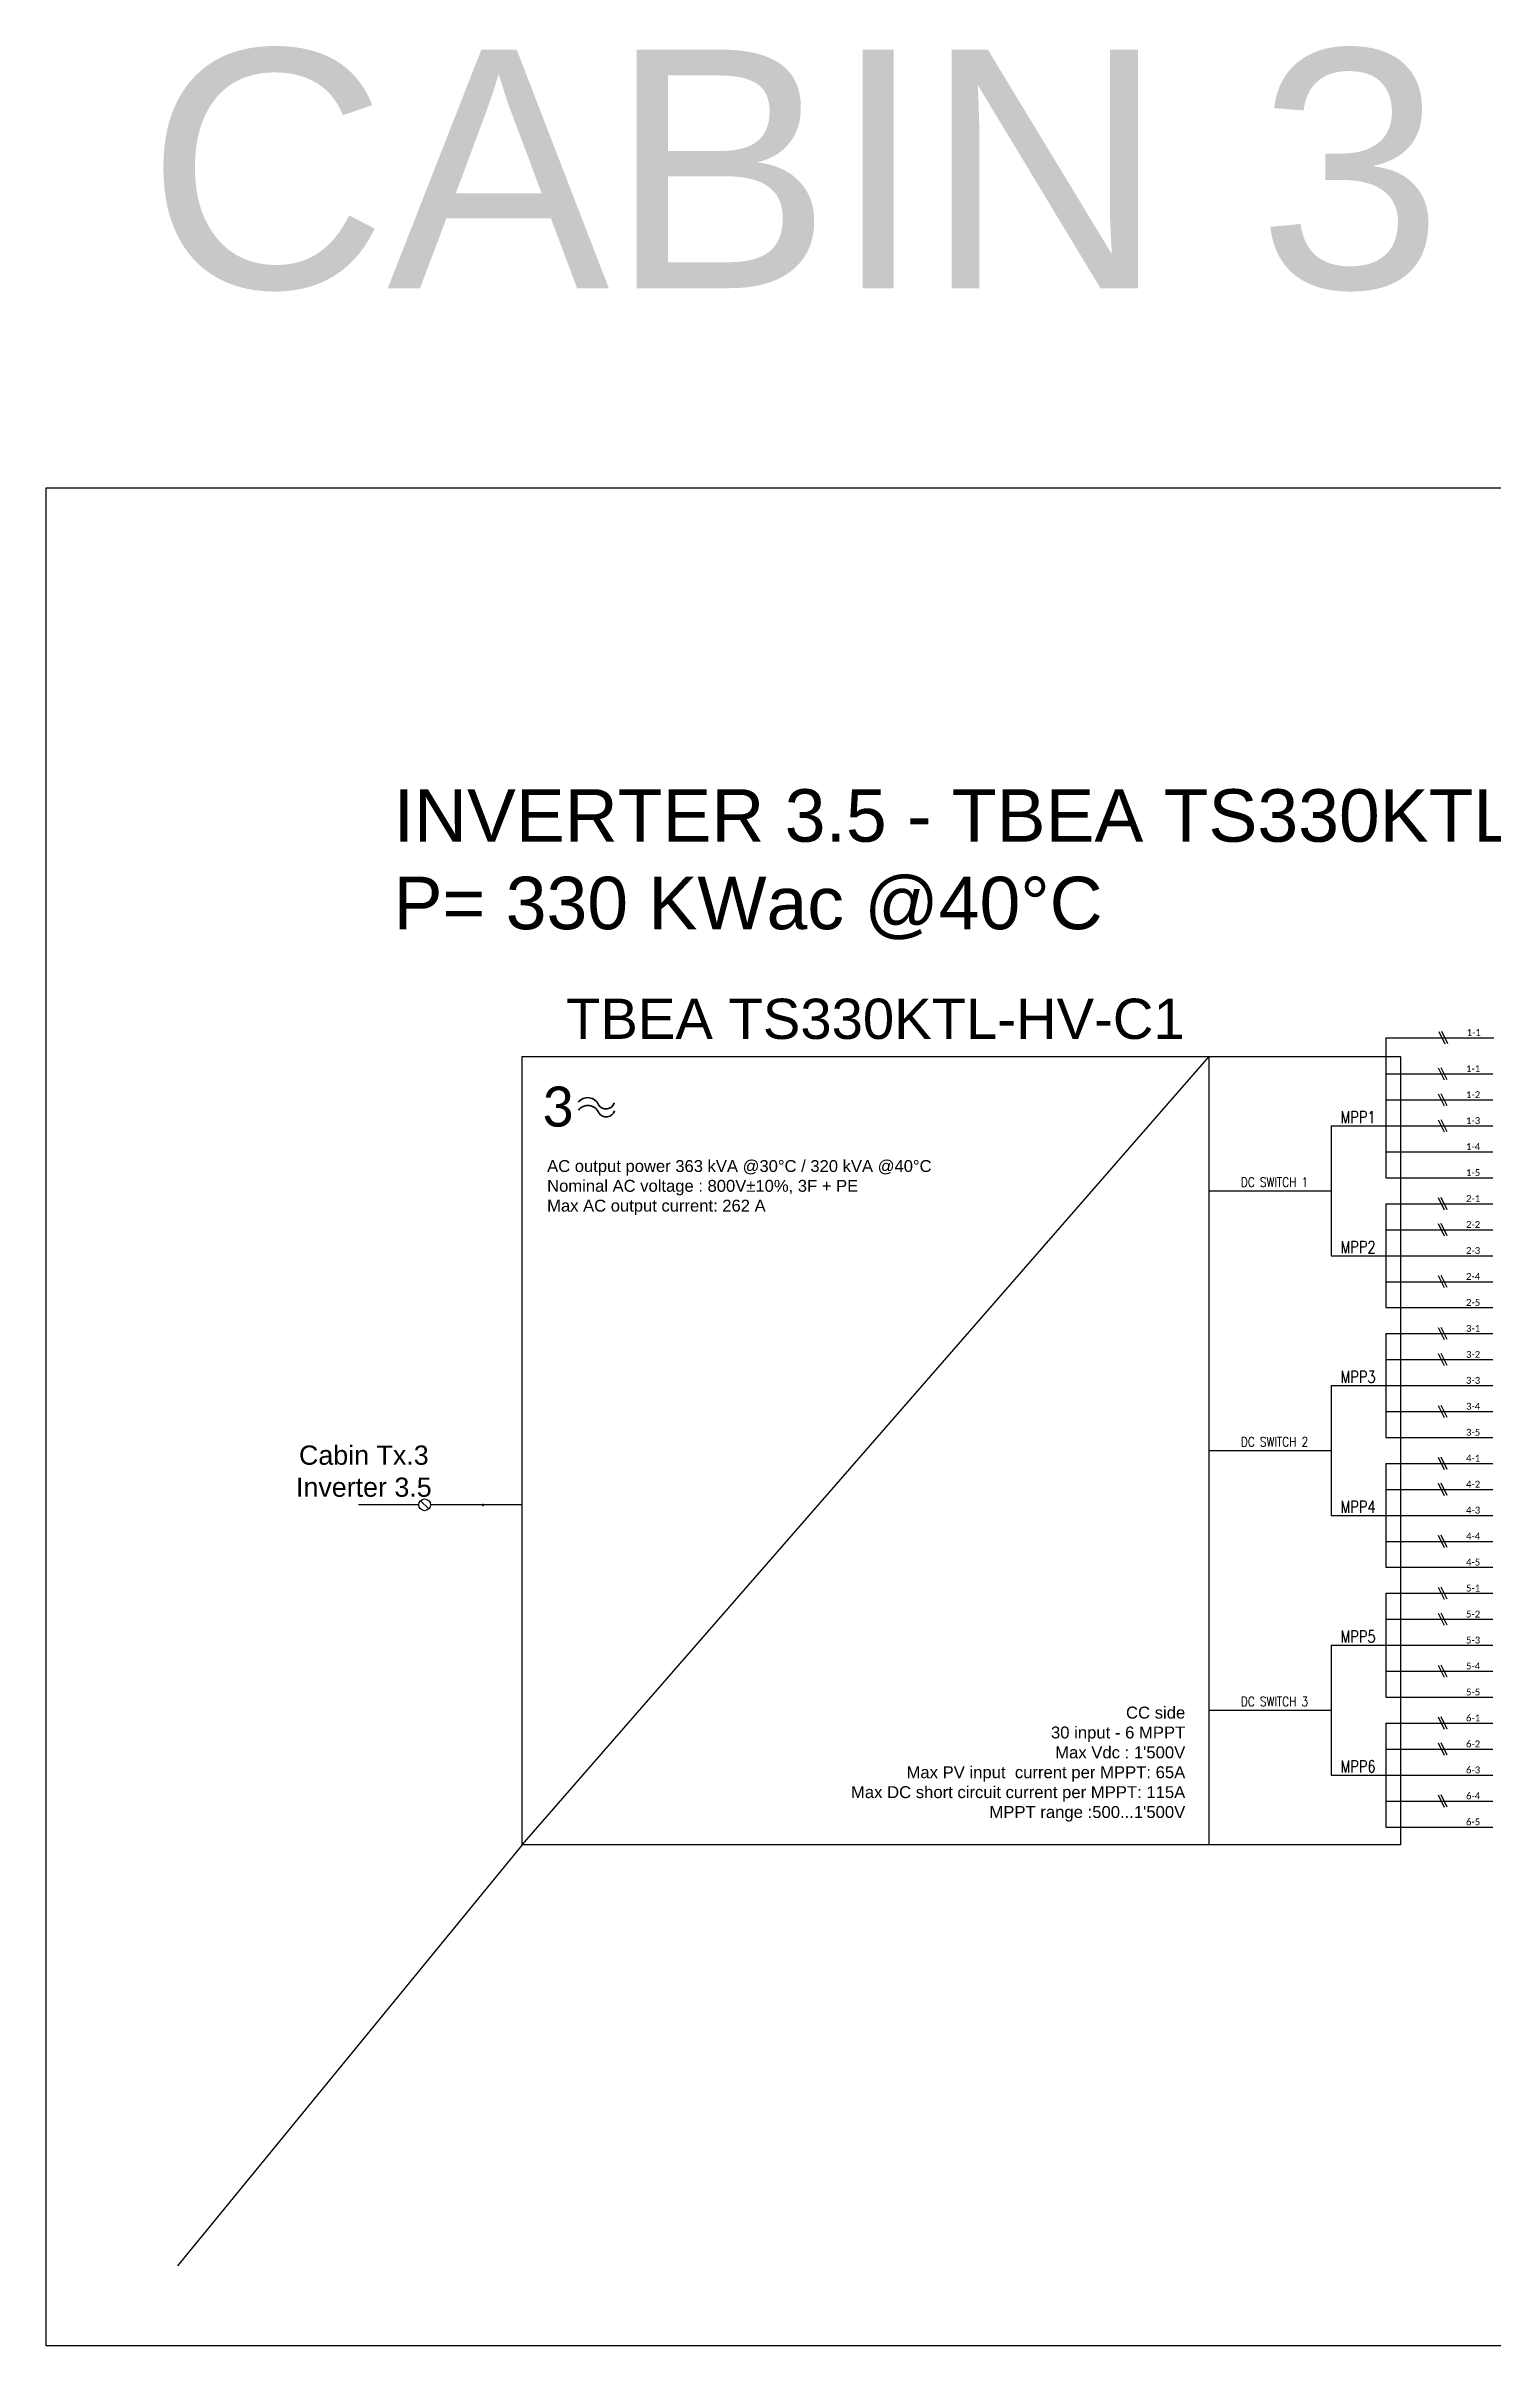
# Model space of a CAD drawing. Header units: millimetres. Extents: x 14856 to 141494, y 133975 to 167686.
# Drawn here: x 72144 to 78209, y 133975 to 143614 of the extents above; entities that cross this region are included whole.
import ezdxf

# ---------------------------------------------------------------- set-up
doc = ezdxf.new("R2010")
doc.units = ezdxf.units.MM
doc.layers.add('-Testi', color=1, linetype='Continuous')
doc.styles.add('Legend', font='calibri.ttf')
doc.styles.add('SIMPLEX', font='SIMPLEX', dxfattribs={"width": 0.8})
doc.styles.get("Standard").update_dxf_attribs({"font": 'arial.ttf'})

# ---------------------------------------------------------------- blocks, each defined once
blk = doc.blocks.new('P00102')
at = {"color": 1, "linetype": 'ByBlock', "lineweight": 25}
for p, q in [((0, 3.6), (-3.6, -3.6)), ((1.8, 3.6), (-1.8, -3.6)), ((3.6, 3.6), (0, -3.6))]:
    blk.add_line(p, q, dxfattribs=at)
blk = doc.blocks.new('P00')
at = {"color": 1}
for points in [[(-18.7, 25.7), (6.8, -25.3)], [(19.6, -25.3), (-5.9, 25.7)]]:
    blk.add_lwpolyline(points, dxfattribs=at)

msp = doc.modelspace()

# ---------------------------------------------------------------- linework, layer by layer
for points in [[(77759.2, 139457.9), (77759.2, 138870.7)], [(74140.3, 136074.8), (77018.6, 139379.2)], [(77018.6, 136074.8), (77018.6, 139379.2)], [(77531, 139088.4), (77759.2, 139088.4)], [(77531, 139088.4), (77531, 138544.2)], [(77018.6, 138816.3), (77531, 138816.3)], [(77759.2, 138761.9), (77759.2, 138326.5)], [(77531, 138544.2), (77759.2, 138544.2)], [(77759.2, 138217.7), (77759.2, 137782.4)], [(77531, 138000), (77759.2, 138000)], [(77531, 138000), (77531, 137455.8)], [(77018.6, 137727.9), (77531, 137727.9)], [(77759.2, 137673.5), (77759.2, 137238.2)], [(73748.4, 137482.7), (73713.7, 137517.4)], [(74140.3, 137500.1), (73755.6, 137500.1)], [(77531, 137455.8), (77759.2, 137455.8)], [(77759.2, 137129.3), (77759.2, 136694)], [(77531, 136911.6), (77759.2, 136911.6)], [(77531, 136911.6), (77531, 136367.4)], [(77018.6, 136639.5), (77531, 136639.5)], [(77759.2, 136585.1), (77759.2, 136149.8)], [(77531, 136367.4), (77759.2, 136367.4)]]:
    msp.add_lwpolyline(points)
at = {"color": 40, "linetype": 'Continuous'}
for points in [[(77759.2, 139457.9), (78211.6, 139457.9)], [(77759.2, 139306.1), (78208.6, 139306.1)], [(77759.2, 139197.3), (78208.6, 139197.3)], [(77759.2, 139088.4), (78208.6, 139088.4)], [(77759.2, 138761.9), (78208.6, 138761.9)], [(77759.2, 138653.1), (78208.6, 138653.1)], [(77759.2, 138435.4), (78208.6, 138435.4)], [(77759.2, 138217.7), (78208.6, 138217.7)], [(77759.2, 138108.9), (78208.6, 138108.9)], [(77759.2, 137891.2), (78208.6, 137891.2)], [(77759.2, 137673.5), (78208.6, 137673.5)], [(77759.2, 137564.7), (78208.6, 137564.7)], [(77759.2, 137347), (78208.6, 137347)], [(77759.2, 137129.3), (78208.6, 137129.3)], [(77759.2, 137020.5), (78208.6, 137020.5)], [(77759.2, 136802.8), (78208.6, 136802.8)], [(77759.2, 136585.1), (78208.6, 136585.1)], [(77759.2, 136476.3), (78208.6, 136476.3)], [(77759.2, 136258.6), (78208.6, 136258.6)]]:
    msp.add_lwpolyline(points, dxfattribs=at)
msp.add_lwpolyline([(74140.3, 139379.2), (77820.4, 139379.2), (77820.4, 136074.8), (74140.3, 136074.8)], close=True)
at = {"color": 8, "linetype": 'Continuous'}
for points in [[(77759.2, 138979.6), (78208.6, 138979.6)], [(77759.2, 138870.7), (78208.6, 138870.7)], [(77759.2, 138544.2), (78208.6, 138544.2)], [(77759.2, 138326.5), (78208.6, 138326.5)], [(77759.2, 138000), (78208.6, 138000)], [(77759.2, 137782.4), (78208.6, 137782.4)], [(77759.2, 137455.8), (78208.6, 137455.8)], [(77759.2, 137238.2), (78208.6, 137238.2)], [(77759.2, 136911.6), (78208.6, 136911.6)], [(77759.2, 136694), (78208.6, 136694)], [(77759.2, 136367.4), (78208.6, 136367.4)], [(77759.2, 136149.8), (78208.6, 136149.8)]]:
    msp.add_lwpolyline(points, dxfattribs=at)
at = {"color": 4}
msp.add_lwpolyline([(73706.5, 137500.1), (73454.3, 137500.1)], dxfattribs=at)
msp.add_circle((73731.1, 137500.1), 24.6)
at = {"lineweight": 35}
for centre, radius, start, end in [((74413.9, 139156.7), 50.1, 22.57714, 141.98736), ((74414.7, 139123.8), 50.1, 22.57714, 141.98736), ((74491.1, 139195.3), 36.5, 211.99625, 342.61742), ((74491.9, 139162.4), 36.5, 211.99625, 342.61742)]:
    msp.add_arc(centre, radius, start, end, dxfattribs=at)
at = {"layer": 'Defpoints', "color": 1}
msp.add_line((74140.3, 136074.8), (72694.8, 134311), dxfattribs=at)
msp.add_lwpolyline([(72144.1, 141762.2), (84205.6, 141762.2), (84205.6, 133974.8), (72144.1, 133974.8)], close=True, dxfattribs=at)

# ---------------------------------------------------------------- block references
for name, p in [('P00', (77999.8, 139458.1)), ('P00', (77996.9, 139306.3)), ('P00', (77996.9, 139197.4)), ('P00', (77996.9, 139088.6)), ('P00', (77996.9, 138762.1)), ('P00', (77996.9, 138653.2)), ('P00', (77996.9, 138435.6)), ('P00', (77996.9, 138217.9)), ('P00', (77996.9, 138109)), ('P00', (77996.9, 137891.4)), ('P00', (77996.9, 137673.7)), ('P00', (77996.9, 137564.9)), ('P00102', (73975.9, 137499.9)), ('P00', (77996.9, 137347.2)), ('P00', (77996.9, 137129.5)), ('P00', (77996.9, 137020.7)), ('P00', (77996.9, 136803)), ('P00', (77996.9, 136585.3)), ('P00', (77996.9, 136476.5)), ('P00', (77996.9, 136258.8))]:
    msp.add_blockref(name, p)

# ---------------------------------------------------------------- texts
at = {"layer": '-Testi', "color": 7, "attachment_point": 5, "style": 'SIMPLEX'}
for s, insert, char_height, width in [('MPP1', (77642.9, 139124.7), 50, 54.432), ('DC SWITCH 1', (77293.1, 138852.6), 40, 391.731), ('MPP2', (77642.9, 138580.5), 50, 54.432), ('MPP3', (77642.9, 138036.3), 50, 54.432), ('DC SWITCH 2', (77293.1, 137764.2), 40, 391.731), ('MPP4', (77642.9, 137492.1), 50, 54.432), ('MPP5', (77642.9, 136947.9), 50, 54.432), ('DC SWITCH 3', (77293.1, 136675.8), 40, 391.731), ('MPP6', (77642.9, 136403.7), 50, 54.432)]:
    msp.add_mtext(s, dxfattribs=dict(at, insert=insert, char_height=char_height, width=width))
for s, insert, char_height, width, attachment_point in [('CABIN 3', (72565.2, 143599.2), 1000, 9076.374, 1), ('INVERTER 3.5 - TBEA TS330KTL-HV-C1 - P= 365,4 KWp - P= 330 KWac @40°C', (73601.1, 140499.2), 220, 8459.921, 1), ('TBEA TS330KTL-HV-C1', (74323.6, 139621.4), 168.704, 3487.591, 1), ('AC output power 363 kVA @30°C / 320 kVA @40°C\\PNominal AC voltage : 800V±10%, 3F + PE \\PMax AC output current: 262 A', (74244.4, 138944.9), 49.772, 2205.222, 1), ('\\pxqc;Cabin Tx.3\\PInverter 3.5', (73020.8, 137748.6), 80.476, 910.842, 1), ("CC side\\P30 input - 6 MPPT \\PMax Vdc : 1'500V\\PMax PV input  current per MPPT: 65A\\PMax DC short circuit current per MPPT: 115A \\PMPPT range :500...1'500V ", (76918.9, 136654.4), 50, 1795.436, 3)]:
    msp.add_mtext(s, dxfattribs=dict(insert=insert, char_height=char_height, width=width, attachment_point=attachment_point))
at = {"color": 7, "char_height": 28.91, "width": 87.837, "attachment_point": 1, "style": 'Legend'}
for s, insert in [('1-1', (78098.4, 139494.2)), ('1-1', (78095.5, 139342.4)), ('1-2', (78095.5, 139233.6)), ('1-3', (78095.5, 139124.7)), ('2-1', (78095.5, 138798.2)), ('2-2', (78095.5, 138689.4)), ('2-4', (78095.5, 138471.7)), ('3-1', (78095.5, 138254)), ('3-2', (78095.5, 138145.2)), ('3-4', (78095.5, 137927.5)), ('4-1', (78095.5, 137709.8)), ('4-2', (78095.5, 137601)), ('4-4', (78095.5, 137383.3)), ('5-1', (78095.5, 137165.6)), ('5-2', (78095.5, 137056.8)), ('5-4', (78095.5, 136839.1)), ('6-1', (78095.5, 136621.4)), ('6-2', (78095.5, 136512.6)), ('6-4', (78095.5, 136294.9))]:
    msp.add_mtext(s, dxfattribs=dict(at, insert=insert))
at = {"insert": (74221.6, 139253.6), "char_height": 168.7, "width": 2757.721, "attachment_point": 1, "style": 'Legend'}
msp.add_mtext('3', dxfattribs=at)
at = {"color": 8, "char_height": 28.91, "width": 87.837, "attachment_point": 1, "style": 'Legend'}
for s, insert in [('1-4', (78095.5, 139015.9)), ('1-5', (78095.5, 138907)), ('2-3', (78095.5, 138580.5)), ('2-5', (78095.5, 138362.8)), ('3-3', (78095.5, 138036.3)), ('3-5', (78095.5, 137818.6)), ('4-3', (78095.5, 137492.1)), ('4-5', (78095.5, 137274.4)), ('5-3', (78095.5, 136947.9)), ('5-5', (78095.5, 136730.2)), ('6-3', (78095.5, 136403.7)), ('6-5', (78095.5, 136186.1))]:
    msp.add_mtext(s, dxfattribs=dict(at, insert=insert))

doc.saveas('drawing.dxf')
